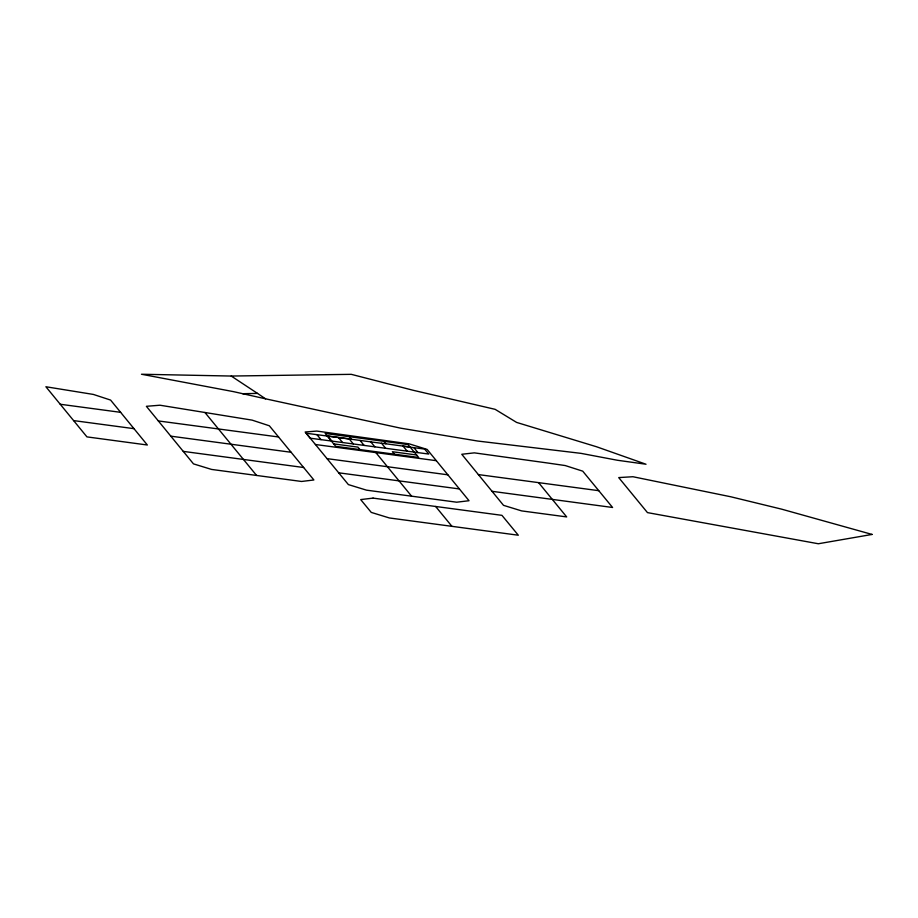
<?xml version="1.0" encoding="UTF-8"?>
<svg xmlns="http://www.w3.org/2000/svg" width="918" height="918" viewBox="0 0 918 918"><rect width="100%" height="100%" fill="white"/><g stroke="black" fill="none" stroke-linecap="round" stroke-linejoin="round"><path stroke-width="1.38" d="M242.731 393.707L257.51 393.409L265.543 398.814L400.661 428.167L477.624 441.03L580.956 453.354L617.447 460.262L646.02 464.244L596.574 446.768L516.616 422.418L495.112 409.325L412.916 390.219L351.296 374.337L231.233 376.047L141.475 374.246L233.505 391.642L265.543 398.814M327.164 435.924L351.399 439.171L349.391 436.716M410.105 447.032L381.475 443.199L385.652 448.294M381.578 443.314L306.176 433.227L310.25 438.196L428.729 454.054L424.655 449.086L403.117 446.205M60.232 404.253L120.625 412.331L147.339 445L86.946 436.888L45.9 386.753L93.372 394.43L110.596 400.076L120.625 412.331M333.682 443.887L357.917 447.123L359.925 449.579M416.623 454.984L392.388 451.736L394.396 454.192M158.344 420.937L193.48 463.877L211.576 469.431L301.563 481.468L313.887 479.976L269.353 425.791L252.14 420.134L159.973 405.217L146.375 406.307L158.344 420.937L278.556 436.979M315.425 444.507L436.337 460.687L469.029 500.723L456.671 502.203L366.5 490.155L348.381 484.589L305.132 431.999L316.79 431.07L409.141 443.842L427.122 449.418L436.337 460.687M478.37 474.583L598.777 490.682M73.624 420.593L133.948 428.66M170.817 436.165L291.121 452.276M327.06 458.644L447.869 474.813M492.048 491.314L612.581 507.482L582.735 471.163L565.213 465.552L547.564 462.993L474.331 452.861L461.765 454.272L503.512 505.336L521.642 510.901L566.67 516.914L538.579 482.639M183.256 451.381L303.651 467.503M338.673 472.804L459.425 488.95M231.233 376.047L257.51 393.409M435.637 506.472L451.931 526.335M375.841 452.585L411.585 496.179M256.57 475.444L204.955 412.503M413.892 447.64L417.965 452.608M403.025 446.079L407.19 451.174M383.862 441.329L385.87 443.784M370.803 441.879L374.877 446.848M360.04 440.433L364.113 445.402M349.265 438.999L353.338 443.968M338.49 437.553L342.563 442.522M327.726 436.107L331.8 441.088M316.951 434.673L321.025 439.642M872.1 534.437L818.34 543.754L647.465 512.611L618.709 477.589L632.927 476.729L730.739 496.764L781.585 509.146L872.1 534.437M373.052 498.107L360.694 499.587L371.251 512.405L389.37 517.959L518.303 535.217L501.939 515.342L373.052 498.107M408.097 444.576L325.156 433.48L335.69 446.332L418.631 457.439L408.097 444.576"/></g></svg>
